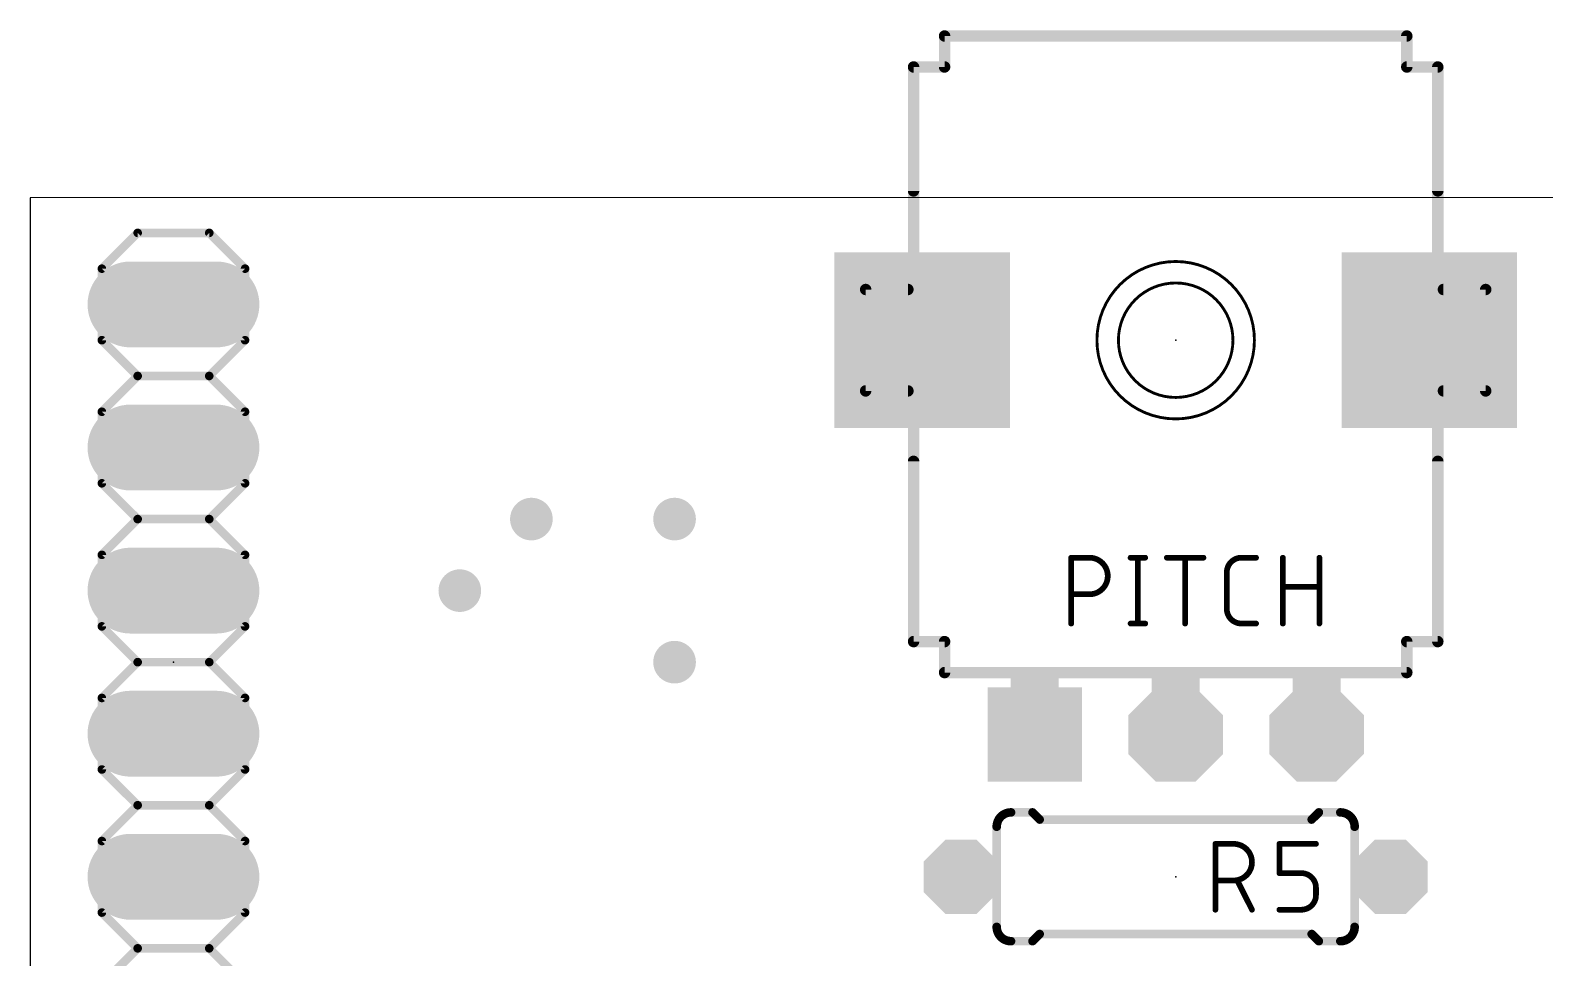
# Model space of a CAD drawing. Extents: x 0 to 59, y 0 to 102.
# Drawn here: x 0 to 26.87, y 85.56 to 102.02 of the extents above; entities that cross this region are included whole.
import ezdxf

# ---------------------------------------------------------------- set-up
doc = ezdxf.new("R2010")
doc.units = 0
for name, color, linetype in [('17', 110, 'CONTINUOUS'), ('18', 110, 'CONTINUOUS'), ('20', 31, 'CONTINUOUS'), ('21', 253, 'CONTINUOUS'), ('23', 53, 'CONTINUOUS'), ('25', 253, 'CONTINUOUS'), ('51', 253, 'CONTINUOUS')]:
    doc.layers.add(name, color=color, linetype=linetype)

# ---------------------------------------------------------------- blocks, each defined once
blk = doc.blocks.new('RECT')
blk.add_solid([(-0.5, -0.5), (0.5, -0.5), (-0.5, 0.5), (0.5, 0.5)])
blk = doc.blocks.new('LONGP100')
at = {"const_width": 1}
blk.add_lwpolyline([(-0.5, 0), (0.5, 0)], dxfattribs=at)
at = {"const_width": 0.5}
for points in [[(-0.5, 0.25, 1), (-0.5, -0.25)], [(0.5, -0.25, 1), (0.5, 0.25)]]:
    blk.add_lwpolyline(points, format="xyb", dxfattribs=at)
blk = doc.blocks.new('SQUAREP')
blk.add_solid([(-0.5, -0.5), (0.5, -0.5), (-0.5, 0.5), (0.5, 0.5)])
blk = doc.blocks.new('OCTAGONP')
at = {"const_width": 0.5}
blk.add_lwpolyline([(-0.25, -0.1036), (-0.25, 0.1036), (-0.1036, 0.25), (0.1036, 0.25), (0.25, 0.1036), (0.25, -0.1036), (0.1036, -0.25), (-0.1036, -0.25), (-0.25, -0.1036), (-0.25, 0.1036)], dxfattribs=at)
blk = doc.blocks.new('ROUNDV')
at = {"const_width": 0.5}
blk.add_lwpolyline([(0, -0.25, 1), (0, 0.25, 1), (0, -0.25)], format="xyb", dxfattribs=at)

msp = doc.modelspace()

# ---------------------------------------------------------------- linework, layer by layer
at = {"layer": '20'}
for p, q in [((59.055, 99.06), (0, 99.05)), ((0, 99.05), (0, 0))]:
    msp.add_line(p, q, dxfattribs=at)
at = {"layer": '21'}
for points, const_width in [([(16.22, 101.92), (24.42, 101.92)], 0.2032), ([(16.22, 101.92), (16.22, 101.37)], 0.2032), ([(24.42, 101.37), (24.42, 101.92)], 0.2032), ([(16.22, 101.37), (15.67, 101.37)], 0.2032), ([(15.67, 99.17), (15.67, 101.37)], 0.2032), ([(24.97, 101.37), (24.42, 101.37)], 0.2032), ([(24.97, 101.37), (24.97, 99.17)], 0.2032), ([(1.27, 97.79), (1.905, 98.425)], 0.1524), ([(1.905, 98.425), (3.175, 98.425)], 0.1524), ([(3.175, 98.425), (3.81, 97.79)], 0.1524), ([(1.27, 96.52), (1.27, 97.79)], 0.1524), ([(3.81, 97.79), (3.81, 96.52)], 0.1524), ([(1.27, 96.52), (1.905, 95.885)], 0.1524), ([(3.175, 95.885), (3.81, 96.52)], 0.1524), ([(1.27, 95.25), (1.905, 95.885)], 0.1524), ([(1.905, 95.885), (3.175, 95.885)], 0.1524), ([(3.175, 95.885), (3.81, 95.25)], 0.1524), ([(1.27, 93.98), (1.27, 95.25)], 0.1524), ([(3.81, 95.25), (3.81, 93.98)], 0.1524), ([(15.67, 91.17), (15.67, 94.37)], 0.2032), ([(24.97, 94.37), (24.97, 91.17)], 0.2032), ([(1.905, 93.345), (1.27, 93.98)], 0.1524), ([(3.81, 93.98), (3.175, 93.345)], 0.1524), ([(1.27, 92.71), (1.905, 93.345)], 0.1524), ([(1.905, 93.345), (3.175, 93.345)], 0.1524), ([(3.175, 93.345), (3.81, 92.71)], 0.1524), ([(1.27, 91.44), (1.27, 92.71)], 0.1524), ([(3.81, 92.71), (3.81, 91.44)], 0.1524), ([(1.27, 91.44), (1.905, 90.805)], 0.1524), ([(3.175, 90.805), (3.81, 91.44)], 0.1524), ([(15.67, 91.17), (16.22, 91.17)], 0.2032), ([(16.22, 91.17), (16.22, 90.62)], 0.2032), ([(24.42, 91.17), (24.97, 91.17)], 0.2032), ([(24.42, 90.62), (24.42, 91.17)], 0.2032), ([(1.27, 90.17), (1.905, 90.805)], 0.1524), ([(1.905, 90.805), (3.175, 90.805)], 0.1524), ([(3.175, 90.805), (3.81, 90.17)], 0.1524), ([(24.42, 90.62), (16.22, 90.62)], 0.2032), ([(1.27, 88.9), (1.27, 90.17)], 0.1524), ([(3.81, 90.17), (3.81, 88.9)], 0.1524), ([(1.905, 88.265), (1.27, 88.9)], 0.1524), ([(3.81, 88.9), (3.175, 88.265)], 0.1524), ([(1.27, 87.63), (1.905, 88.265)], 0.1524), ([(1.905, 88.265), (3.175, 88.265)], 0.1524), ([(3.175, 88.265), (3.81, 87.63)], 0.1524), ([(17.399, 88.138), (17.78, 88.138)], 0.1524), ([(17.907, 88.011), (17.78, 88.138)], 0.1524), ([(22.733, 88.011), (22.86, 88.138)], 0.1524), ([(23.241, 88.138), (22.86, 88.138)], 0.1524), ([(17.907, 88.011), (22.733, 88.011)], 0.1524), ([(1.27, 86.36), (1.27, 87.63)], 0.1524), ([(3.81, 87.63), (3.81, 86.36)], 0.1524), ([(1.905, 85.725), (1.27, 86.36)], 0.1524), ([(3.81, 86.36), (3.175, 85.725)], 0.1524), ([(17.907, 85.979), (17.78, 85.852)], 0.1524), ([(17.907, 85.979), (22.733, 85.979)], 0.1524), ([(22.733, 85.979), (22.86, 85.852)], 0.1524), ([(1.27, 85.09), (1.905, 85.725)], 0.1524), ([(1.905, 85.725), (3.175, 85.725)], 0.1524), ([(3.175, 85.725), (3.81, 85.09)], 0.1524), ([(17.399, 85.852), (17.78, 85.852)], 0.1524), ([(23.241, 85.852), (22.86, 85.852)], 0.1524)]:
    msp.add_lwpolyline(points, dxfattribs=dict(at, const_width=const_width))
for points, const_width in [([(16.22, 101.9708, 1), (16.22, 101.8692)], 0.1016), ([(16.2708, 101.92, 1), (16.1692, 101.92)], 0.1016), ([(24.4708, 101.92, 1), (24.3692, 101.92)], 0.1016), ([(24.42, 101.8692, 1), (24.42, 101.9708)], 0.1016), ([(15.67, 101.4208, 1), (15.67, 101.3192)], 0.1016), ([(15.7208, 101.37, 1), (15.6192, 101.37)], 0.1016), ([(16.1692, 101.37, 1), (16.2708, 101.37)], 0.1016), ([(16.22, 101.3192, 1), (16.22, 101.4208)], 0.1016), ([(24.42, 101.4208, 1), (24.42, 101.3192)], 0.1016), ([(24.3692, 101.37, 1), (24.4708, 101.37)], 0.1016), ([(25.0208, 101.37, 1), (24.9192, 101.37)], 0.1016), ([(24.97, 101.3192, 1), (24.97, 101.4208)], 0.1016), ([(15.6192, 99.17, 1), (15.7208, 99.17)], 0.1016), ([(24.9192, 99.17, 1), (25.0208, 99.17)], 0.1016), ([(1.905, 98.4631, 1), (1.905, 98.3869)], 0.0762), ([(1.9319, 98.3981, 1), (1.8781, 98.4519)], 0.0762), ([(3.2019, 98.4519, 1), (3.1481, 98.3981)], 0.0762), ([(3.175, 98.3869, 1), (3.175, 98.4631)], 0.0762), ([(1.3081, 97.79, 1), (1.2319, 97.79)], 0.0762), ([(1.2431, 97.8169, 1), (1.2969, 97.7631)], 0.0762), ([(3.8481, 97.79, 1), (3.7719, 97.79)], 0.0762), ([(3.7831, 97.7631, 1), (3.8369, 97.8169)], 0.0762), ([(20.32, 95.123, 1), (20.32, 97.917, 1), (20.32, 95.123)], 0.0508), ([(20.32, 95.504, 1), (20.32, 97.536, 1), (20.32, 95.504)], 0.0508), ([(1.2319, 96.52, 1), (1.3081, 96.52)], 0.0762), ([(1.2969, 96.5469, 1), (1.2431, 96.4931)], 0.0762), ([(3.7719, 96.52, 1), (3.8481, 96.52)], 0.0762), ([(3.8369, 96.4931, 1), (3.7831, 96.5469)], 0.0762), ([(1.905, 95.9231, 1), (1.905, 95.8469)], 0.0762), ([(1.9319, 95.8581, 1), (1.8781, 95.9119)], 0.0762), ([(1.8781, 95.8581, 1), (1.9319, 95.9119)], 0.0762), ([(3.2019, 95.9119, 1), (3.1481, 95.8581)], 0.0762), ([(3.1481, 95.9119, 1), (3.2019, 95.8581)], 0.0762), ([(3.175, 95.8469, 1), (3.175, 95.9231)], 0.0762), ([(1.3081, 95.25, 1), (1.2319, 95.25)], 0.0762), ([(1.2431, 95.2769, 1), (1.2969, 95.2231)], 0.0762), ([(3.8481, 95.25, 1), (3.7719, 95.25)], 0.0762), ([(3.7831, 95.2231, 1), (3.8369, 95.2769)], 0.0762), ([(15.7208, 94.37, 1), (15.6192, 94.37)], 0.1016), ([(25.0208, 94.37, 1), (24.9192, 94.37)], 0.1016), ([(1.2969, 94.0069, 1), (1.2431, 93.9531)], 0.0762), ([(3.8369, 93.9531, 1), (3.7831, 94.0069)], 0.0762), ([(1.2319, 93.98, 1), (1.3081, 93.98)], 0.0762), ([(3.7719, 93.98, 1), (3.8481, 93.98)], 0.0762), ([(1.905, 93.3831, 1), (1.905, 93.3069)], 0.0762), ([(1.9319, 93.3181, 1), (1.8781, 93.3719)], 0.0762), ([(1.8781, 93.3181, 1), (1.9319, 93.3719)], 0.0762), ([(3.2019, 93.3719, 1), (3.1481, 93.3181)], 0.0762), ([(3.1481, 93.3719, 1), (3.2019, 93.3181)], 0.0762), ([(3.175, 93.3069, 1), (3.175, 93.3831)], 0.0762), ([(1.3081, 92.71, 1), (1.2319, 92.71)], 0.0762), ([(1.2431, 92.7369, 1), (1.2969, 92.6831)], 0.0762), ([(3.8481, 92.71, 1), (3.7719, 92.71)], 0.0762), ([(3.7831, 92.6831, 1), (3.8369, 92.7369)], 0.0762), ([(1.2319, 91.44, 1), (1.3081, 91.44)], 0.0762), ([(1.2969, 91.4669, 1), (1.2431, 91.4131)], 0.0762), ([(3.7719, 91.44, 1), (3.8481, 91.44)], 0.0762), ([(3.8369, 91.4131, 1), (3.7831, 91.4669)], 0.0762), ([(15.67, 91.2208, 1), (15.67, 91.1192)], 0.1016), ([(15.6192, 91.17, 1), (15.7208, 91.17)], 0.1016), ([(16.2708, 91.17, 1), (16.1692, 91.17)], 0.1016), ([(16.22, 91.1192, 1), (16.22, 91.2208)], 0.1016), ([(24.42, 91.2208, 1), (24.42, 91.1192)], 0.1016), ([(24.4708, 91.17, 1), (24.3692, 91.17)], 0.1016), ([(24.9192, 91.17, 1), (25.0208, 91.17)], 0.1016), ([(24.97, 91.1192, 1), (24.97, 91.2208)], 0.1016), ([(1.905, 90.8431, 1), (1.905, 90.7669)], 0.0762), ([(1.9319, 90.7781, 1), (1.8781, 90.8319)], 0.0762), ([(1.8781, 90.7781, 1), (1.9319, 90.8319)], 0.0762), ([(3.2019, 90.8319, 1), (3.1481, 90.7781)], 0.0762), ([(3.1481, 90.8319, 1), (3.2019, 90.7781)], 0.0762), ([(3.175, 90.7669, 1), (3.175, 90.8431)], 0.0762), ([(16.22, 90.6708, 1), (16.22, 90.5692)], 0.1016), ([(16.1692, 90.62, 1), (16.2708, 90.62)], 0.1016), ([(24.3692, 90.62, 1), (24.4708, 90.62)], 0.1016), ([(24.42, 90.5692, 1), (24.42, 90.6708)], 0.1016), ([(1.3081, 90.17, 1), (1.2319, 90.17)], 0.0762), ([(1.2431, 90.1969, 1), (1.2969, 90.1431)], 0.0762), ([(3.8481, 90.17, 1), (3.7719, 90.17)], 0.0762), ([(3.7831, 90.1431, 1), (3.8369, 90.1969)], 0.0762), ([(1.2319, 88.9, 1), (1.3081, 88.9)], 0.0762), ([(1.2969, 88.9269, 1), (1.2431, 88.8731)], 0.0762), ([(3.7719, 88.9, 1), (3.8481, 88.9)], 0.0762), ([(3.8369, 88.8731, 1), (3.7831, 88.9269)], 0.0762), ([(1.905, 88.3031, 1), (1.905, 88.2269)], 0.0762), ([(1.9319, 88.2381, 1), (1.8781, 88.2919)], 0.0762), ([(1.8781, 88.2381, 1), (1.9319, 88.2919)], 0.0762), ([(3.2019, 88.2919, 1), (3.1481, 88.2381)], 0.0762), ([(3.1481, 88.2919, 1), (3.2019, 88.2381)], 0.0762), ([(3.175, 88.2269, 1), (3.175, 88.3031)], 0.0762), ([(17.399, 88.138, 0.4142), (17.145, 87.884)], 0.1524), ([(17.399, 88.1761, 1), (17.399, 88.0999)], 0.0762), ([(17.399, 88.0999, 1), (17.399, 88.1761)], 0.0762), ([(17.8069, 88.1649, 1), (17.7531, 88.1111)], 0.0762), ([(17.78, 88.0999, 1), (17.78, 88.1761)], 0.0762), ([(22.86, 88.1761, 1), (22.86, 88.0999)], 0.0762), ([(22.8869, 88.1111, 1), (22.8331, 88.1649)], 0.0762), ([(23.495, 87.884, 0.4142), (23.241, 88.138)], 0.1524), ([(23.241, 88.1761, 1), (23.241, 88.0999)], 0.0762), ([(23.241, 88.0999, 1), (23.241, 88.1761)], 0.0762), ([(17.1069, 87.884, 1), (17.1831, 87.884)], 0.0762), ([(17.907, 88.0491, 1), (17.907, 87.9729)], 0.0762), ([(17.8801, 87.9841, 1), (17.9339, 88.0379)], 0.0762), ([(22.7061, 88.0379, 1), (22.7599, 87.9841)], 0.0762), ([(22.733, 87.9729, 1), (22.733, 88.0491)], 0.0762), ([(23.4569, 87.884, 1), (23.5331, 87.884)], 0.0762), ([(1.3081, 87.63, 1), (1.2319, 87.63)], 0.0762), ([(1.2431, 87.6569, 1), (1.2969, 87.6031)], 0.0762), ([(3.8481, 87.63, 1), (3.7719, 87.63)], 0.0762), ([(3.7831, 87.6031, 1), (3.8369, 87.6569)], 0.0762), ([(1.2319, 86.36, 1), (1.3081, 86.36)], 0.0762), ([(1.2969, 86.3869, 1), (1.2431, 86.3331)], 0.0762), ([(3.7719, 86.36, 1), (3.8481, 86.36)], 0.0762), ([(3.8369, 86.3331, 1), (3.7831, 86.3869)], 0.0762), ([(17.145, 86.106, 0.4142), (17.399, 85.852)], 0.1524), ([(17.1831, 86.106, 1), (17.1069, 86.106)], 0.0762), ([(17.907, 86.0171, 1), (17.907, 85.9409)], 0.0762), ([(17.9339, 85.9521, 1), (17.8801, 86.0059)], 0.0762), ([(22.7599, 86.0059, 1), (22.7061, 85.9521)], 0.0762), ([(22.733, 85.9409, 1), (22.733, 86.0171)], 0.0762), ([(23.241, 85.852, 0.4142), (23.495, 86.106)], 0.1524), ([(23.5331, 86.106, 1), (23.4569, 86.106)], 0.0762), ([(1.905, 85.7631, 1), (1.905, 85.6869)], 0.0762), ([(1.9319, 85.6981, 1), (1.8781, 85.7519)], 0.0762), ([(1.8781, 85.6981, 1), (1.9319, 85.7519)], 0.0762), ([(3.2019, 85.7519, 1), (3.1481, 85.6981)], 0.0762), ([(3.1481, 85.7519, 1), (3.2019, 85.6981)], 0.0762), ([(3.175, 85.6869, 1), (3.175, 85.7631)], 0.0762), ([(17.399, 85.8901, 1), (17.399, 85.8139)], 0.0762), ([(17.399, 85.8139, 1), (17.399, 85.8901)], 0.0762), ([(17.7531, 85.8789, 1), (17.8069, 85.8251)], 0.0762), ([(17.78, 85.8139, 1), (17.78, 85.8901)], 0.0762), ([(22.86, 85.8901, 1), (22.86, 85.8139)], 0.0762), ([(22.8331, 85.8251, 1), (22.8869, 85.8789)], 0.0762), ([(23.241, 85.8901, 1), (23.241, 85.8139)], 0.0762), ([(23.241, 85.8139, 1), (23.241, 85.8901)], 0.0762)]:
    msp.add_lwpolyline(points, format="xyb", dxfattribs=dict(at, const_width=const_width))
at = {"layer": '23'}
for p in [(20.32, 96.52), (2.54, 90.805), (20.32, 86.995)]:
    msp.add_point(p, dxfattribs=at)
at = {"layer": '25', "const_width": 0.1016}
for points in [[(18.4658, 91.4908), (18.4658, 92.6592)], [(18.4658, 92.6592), (18.7904, 92.6592)], [(19.5199, 92.6592), (19.7795, 92.6592)], [(19.6497, 92.6592), (19.6497, 91.4908)], [(20.1634, 92.6592), (20.8125, 92.6592)], [(20.4879, 91.4908), (20.4879, 92.6592)], [(21.4865, 92.6592), (21.7461, 92.6592)], [(22.2208, 91.4908), (22.2208, 92.6592)], [(22.8699, 92.6592), (22.8699, 91.4908)], [(21.2268, 91.7504), (21.2268, 92.3996)], [(22.2208, 92.1399), (22.8699, 92.1399)], [(18.7904, 92.0101), (18.4658, 92.0101)], [(19.5199, 91.4908), (19.7795, 91.4908)], [(21.7461, 91.4908), (21.4865, 91.4908)], [(21.0245, 86.4108), (21.0245, 87.5792)], [(21.0245, 87.5792), (21.349, 87.5792)], [(22.1601, 87.0599), (22.1601, 87.5792)], [(22.1601, 87.5792), (22.8092, 87.5792)], [(22.5496, 87.0599), (22.1601, 87.0599)], [(21.349, 86.9301), (21.0245, 86.9301)], [(21.6736, 86.4108), (21.4139, 86.9301)], [(22.8092, 86.6704), (22.8092, 86.8003)], [(22.1601, 86.4108), (22.5496, 86.4108)]]:
    msp.add_lwpolyline(points, dxfattribs=at)
at = {"layer": '25'}
for points, const_width in [([(18.4912, 92.6592, 1), (18.4404, 92.6592)], 0.0508), ([(18.4658, 92.6846, 1), (18.4658, 92.6338)], 0.0508), ([(18.7904, 92.0101, 1), (18.7904, 92.6592)], 0.1016), ([(18.7904, 92.6846, 1), (18.7904, 92.6338)], 0.0508), ([(18.7904, 92.6338, 1), (18.7904, 92.6846)], 0.0508), ([(19.5199, 92.6846, 1), (19.5199, 92.6338)], 0.0508), ([(19.6751, 92.6592, 1), (19.6243, 92.6592)], 0.0508), ([(19.7795, 92.6338, 1), (19.7795, 92.6846)], 0.0508), ([(20.1634, 92.6846, 1), (20.1634, 92.6338)], 0.0508), ([(20.5133, 92.6592, 1), (20.4625, 92.6592)], 0.0508), ([(20.8125, 92.6338, 1), (20.8125, 92.6846)], 0.0508), ([(21.4865, 92.6592, 0.4142), (21.2268, 92.3996)], 0.1016), ([(21.4865, 92.6846, 1), (21.4865, 92.6338)], 0.0508), ([(21.4865, 92.6338, 1), (21.4865, 92.6846)], 0.0508), ([(21.7461, 92.6338, 1), (21.7461, 92.6846)], 0.0508), ([(22.2462, 92.6592, 1), (22.1954, 92.6592)], 0.0508), ([(22.8953, 92.6592, 1), (22.8445, 92.6592)], 0.0508), ([(21.2522, 92.3996, 1), (21.2014, 92.3996)], 0.0508), ([(21.2014, 92.3996, 1), (21.2522, 92.3996)], 0.0508), ([(22.2208, 92.1653, 1), (22.2208, 92.1145)], 0.0508), ([(22.8699, 92.1145, 1), (22.8699, 92.1653)], 0.0508), ([(18.4658, 92.0355, 1), (18.4658, 91.9847)], 0.0508), ([(18.7904, 92.0355, 1), (18.7904, 91.9847)], 0.0508), ([(18.7904, 91.9847, 1), (18.7904, 92.0355)], 0.0508), ([(21.2268, 91.7504, 0.4142), (21.4865, 91.4908)], 0.1016), ([(21.2522, 91.7504, 1), (21.2014, 91.7504)], 0.0508), ([(21.2014, 91.7504, 1), (21.2522, 91.7504)], 0.0508), ([(18.4404, 91.4908, 1), (18.4912, 91.4908)], 0.0508), ([(19.5199, 91.5162, 1), (19.5199, 91.4654)], 0.0508), ([(19.6243, 91.4908, 1), (19.6751, 91.4908)], 0.0508), ([(19.7795, 91.4654, 1), (19.7795, 91.5162)], 0.0508), ([(20.4625, 91.4908, 1), (20.5133, 91.4908)], 0.0508), ([(21.4865, 91.5162, 1), (21.4865, 91.4654)], 0.0508), ([(21.4865, 91.4654, 1), (21.4865, 91.5162)], 0.0508), ([(21.7461, 91.4654, 1), (21.7461, 91.5162)], 0.0508), ([(22.1954, 91.4908, 1), (22.2462, 91.4908)], 0.0508), ([(22.8445, 91.4908, 1), (22.8953, 91.4908)], 0.0508), ([(21.0499, 87.5792, 1), (20.9991, 87.5792)], 0.0508), ([(21.0245, 87.6046, 1), (21.0245, 87.5538)], 0.0508), ([(21.349, 86.9301, 1), (21.349, 87.5792)], 0.1016), ([(21.349, 87.6046, 1), (21.349, 87.5538)], 0.0508), ([(21.349, 87.5538, 1), (21.349, 87.6046)], 0.0508), ([(22.1855, 87.5792, 1), (22.1347, 87.5792)], 0.0508), ([(22.1601, 87.6046, 1), (22.1601, 87.5538)], 0.0508), ([(22.8092, 87.5538, 1), (22.8092, 87.6046)], 0.0508), ([(22.1601, 87.0853, 1), (22.1601, 87.0345)], 0.0508), ([(22.1347, 87.0599, 1), (22.1855, 87.0599)], 0.0508), ([(22.8092, 86.8003, 0.4142), (22.5496, 87.0599)], 0.1016), ([(22.5496, 87.0853, 1), (22.5496, 87.0345)], 0.0508), ([(22.5496, 87.0345, 1), (22.5496, 87.0853)], 0.0508), ([(21.0245, 86.9555, 1), (21.0245, 86.9047)], 0.0508), ([(21.349, 86.9555, 1), (21.349, 86.9047)], 0.0508), ([(21.349, 86.9047, 1), (21.349, 86.9555)], 0.0508), ([(21.4366, 86.9414, 1), (21.3912, 86.9187)], 0.0508), ([(22.8346, 86.8003, 1), (22.7838, 86.8003)], 0.0508), ([(22.7838, 86.8003, 1), (22.8346, 86.8003)], 0.0508), ([(22.5496, 86.4108, 0.4142), (22.8092, 86.6704)], 0.1016), ([(22.8346, 86.6704, 1), (22.7838, 86.6704)], 0.0508), ([(22.7838, 86.6704, 1), (22.8346, 86.6704)], 0.0508), ([(20.9991, 86.4108, 1), (21.0499, 86.4108)], 0.0508), ([(21.6508, 86.3994, 1), (21.6963, 86.4222)], 0.0508), ([(22.1601, 86.4362, 1), (22.1601, 86.3854)], 0.0508), ([(22.5496, 86.4362, 1), (22.5496, 86.3854)], 0.0508), ([(22.5496, 86.3854, 1), (22.5496, 86.4362)], 0.0508)]:
    msp.add_lwpolyline(points, format="xyb", dxfattribs=dict(at, const_width=const_width))
at = {"layer": '51'}
for points, const_width in [([(15.67, 91.17), (15.67, 101.37)], 0.2032), ([(24.97, 101.37), (24.97, 91.17)], 0.2032), ([(15.57, 97.42), (14.82, 97.42)], 0.2032), ([(14.82, 97.42), (14.82, 95.62)], 0.2032), ([(25.82, 97.42), (25.07, 97.42)], 0.2032), ([(25.82, 95.62), (25.82, 97.42)], 0.2032), ([(14.82, 95.62), (15.57, 95.62)], 0.2032), ([(25.07, 95.62), (25.82, 95.62)], 0.2032), ([(17.145, 87.884), (17.145, 86.106)], 0.1524), ([(23.495, 87.884), (23.495, 86.106)], 0.1524), ([(16.891, 86.995), (16.51, 86.995)], 0.6096), ([(24.13, 86.995), (23.749, 86.995)], 0.6096)]:
    msp.add_lwpolyline(points, dxfattribs=dict(at, const_width=const_width))
for points, const_width in [([(15.7208, 101.37, 1), (15.6192, 101.37)], 0.1016), ([(25.0208, 101.37, 1), (24.9192, 101.37)], 0.1016), ([(14.82, 97.4708, 1), (14.82, 97.3692)], 0.1016), ([(14.8708, 97.42, 1), (14.7692, 97.42)], 0.1016), ([(15.57, 97.3692, 1), (15.57, 97.4708)], 0.1016), ([(25.07, 97.4708, 1), (25.07, 97.3692)], 0.1016), ([(25.8708, 97.42, 1), (25.7692, 97.42)], 0.1016), ([(25.82, 97.3692, 1), (25.82, 97.4708)], 0.1016), ([(14.82, 95.6708, 1), (14.82, 95.5692)], 0.1016), ([(14.7692, 95.62, 1), (14.8708, 95.62)], 0.1016), ([(15.57, 95.5692, 1), (15.57, 95.6708)], 0.1016), ([(25.07, 95.6708, 1), (25.07, 95.5692)], 0.1016), ([(25.7692, 95.62, 1), (25.8708, 95.62)], 0.1016), ([(25.82, 95.5692, 1), (25.82, 95.6708)], 0.1016), ([(15.6192, 91.17, 1), (15.7208, 91.17)], 0.1016), ([(24.9192, 91.17, 1), (25.0208, 91.17)], 0.1016), ([(17.1831, 87.884, 1), (17.1069, 87.884)], 0.0762), ([(23.5331, 87.884, 1), (23.4569, 87.884)], 0.0762), ([(16.51, 87.1474, 1), (16.51, 86.8426)], 0.3048), ([(16.891, 86.8426, 1), (16.891, 87.1474)], 0.3048), ([(23.749, 87.1474, 1), (23.749, 86.8426)], 0.3048), ([(24.13, 86.8426, 1), (24.13, 87.1474)], 0.3048), ([(17.1069, 86.106, 1), (17.1831, 86.106)], 0.0762), ([(23.4569, 86.106, 1), (23.5331, 86.106)], 0.0762)]:
    msp.add_lwpolyline(points, format="xyb", dxfattribs=dict(at, const_width=const_width))

# ---------------------------------------------------------------- block references
at = {"layer": '17'}
for name, p, xscale, yscale, rotation in [('SQUAREP', (15.82, 96.52), 3.116, 3.116, 270), ('SQUAREP', (15.82, 96.52), 3.116, 3.116, 270), ('SQUAREP', (24.82, 96.52), 3.116, 3.116, 270), ('SQUAREP', (24.82, 96.52), 3.116, 3.116, 270), ('LONGP100', (2.54, 97.155), 1.524, 1.524, 180), ('LONGP100', (2.54, 97.155), 1.524, 1.524, 180), ('LONGP100', (2.54, 94.615), 1.524, 1.524, 180), ('LONGP100', (2.54, 94.615), 1.524, 1.524, 180), ('LONGP100', (2.54, 92.075), 1.524, 1.524, 180), ('LONGP100', (2.54, 92.075), 1.524, 1.524, 180), ('LONGP100', (2.54, 89.535), 1.524, 1.524, 180), ('LONGP100', (2.54, 89.535), 1.524, 1.524, 180), ('SQUAREP', (17.82, 89.52), 1.6764, 1.6764, 270), ('SQUAREP', (17.82, 89.52), 1.6764, 1.6764, 270), ('OCTAGONP', (20.32, 89.52), 1.6764, 1.6764, 270), ('OCTAGONP', (20.32, 89.52), 1.6764, 1.6764, 270), ('OCTAGONP', (22.82, 89.52), 1.6764, 1.6764, 270), ('OCTAGONP', (22.82, 89.52), 1.6764, 1.6764, 270), ('LONGP100', (2.54, 86.995), 1.524, 1.524, 180), ('LONGP100', (2.54, 86.995), 1.524, 1.524, 180), ('OCTAGONP', (16.51, 86.995), 1.3208, 1.3208, 180), ('OCTAGONP', (16.51, 86.995), 1.3208, 1.3208, 180), ('OCTAGONP', (24.13, 86.995), 1.3208, 1.3208, 180), ('OCTAGONP', (24.13, 86.995), 1.3208, 1.3208, 180)]:
    msp.add_blockref(name, p, dxfattribs=dict(at, xscale=xscale, yscale=yscale, rotation=rotation))
at = {"layer": '18', "xscale": 0.7564, "yscale": 0.7564}
for p in [(8.89, 93.345), (8.89, 93.345), (11.43, 93.345), (11.43, 93.345), (7.62, 92.075), (7.62, 92.075), (11.43, 90.805), (11.43, 90.805)]:
    msp.add_blockref('ROUNDV', p, dxfattribs=at)
at = {"layer": '51'}
for p, xscale, yscale, rotation in [((2.54, 97.155), 0.508, 0.508, 90), ((2.54, 94.615), 0.508, 0.508, 90), ((2.54, 92.075), 0.508, 0.508, 90), ((2.54, 89.535), 0.508, 0.508, 90), ((2.54, 86.995), 0.508, 0.508, 90), ((17.018, 86.995), 0.254, 0.6096, 180), ((23.622, 86.995), 0.254, 0.6096, 180)]:
    msp.add_blockref('RECT', p, dxfattribs=dict(at, xscale=xscale, yscale=yscale, rotation=rotation))
at = {"layer": '51', "xscale": 0.85, "yscale": 1.325}
for p in [(17.82, 89.8575), (20.32, 89.8575), (22.82, 89.8575)]:
    msp.add_blockref('RECT', p, dxfattribs=at)

doc.saveas('drawing.dxf')
